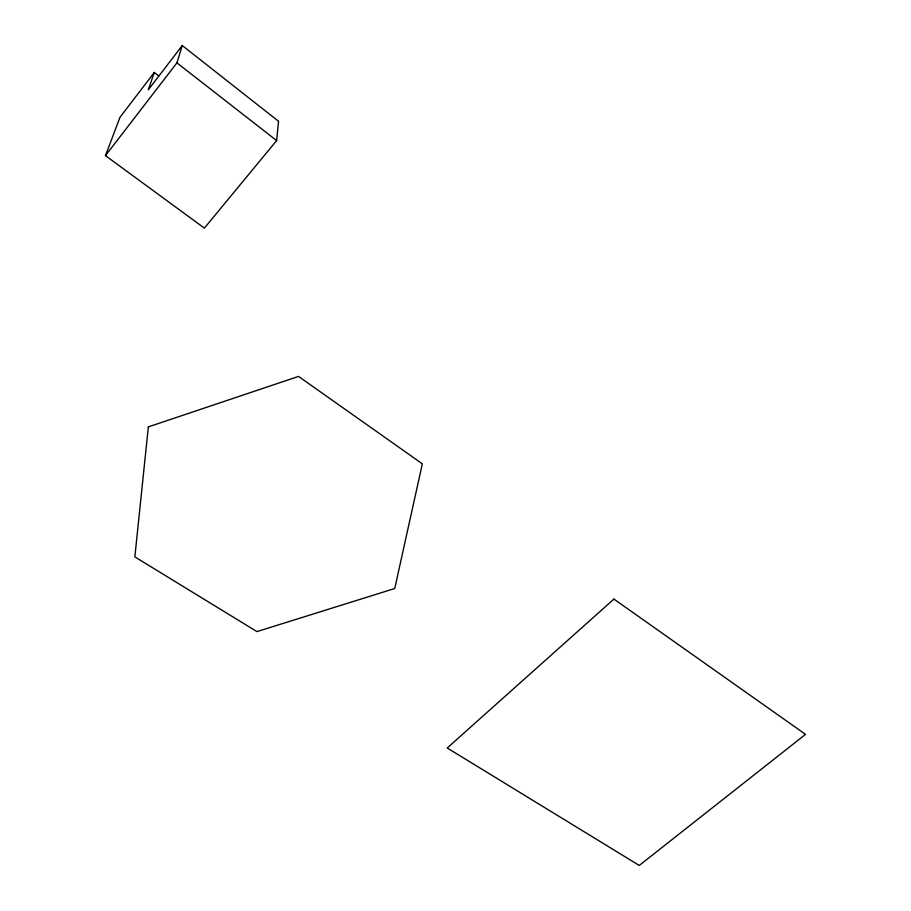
<?xml version="1.0" encoding="UTF-8"?>
<svg xmlns="http://www.w3.org/2000/svg" width="911" height="911" viewBox="0 0 911 911"><rect width="100%" height="100%" fill="white"/><g stroke="black" fill="none" stroke-linecap="round" stroke-linejoin="round"><path stroke-width="1.37" d="M154.289 72.447L120.013 117.257L105.471 155.644L204.394 228.114L276.637 140.59L278.55 121.277L182.268 45.55L148.288 89.825L154.289 72.447L158.765 75.898M105.471 155.644L176.928 62.859L182.268 45.55M176.928 62.859L276.637 140.59M148.345 426.895L134.851 556.906L256.948 631.596L394.736 588.506L422.34 463.824L298.535 376.414L148.345 426.895M613.912 599.085L447.233 747.988L639.249 865.45L805.529 734.368L613.912 599.085"/></g></svg>
